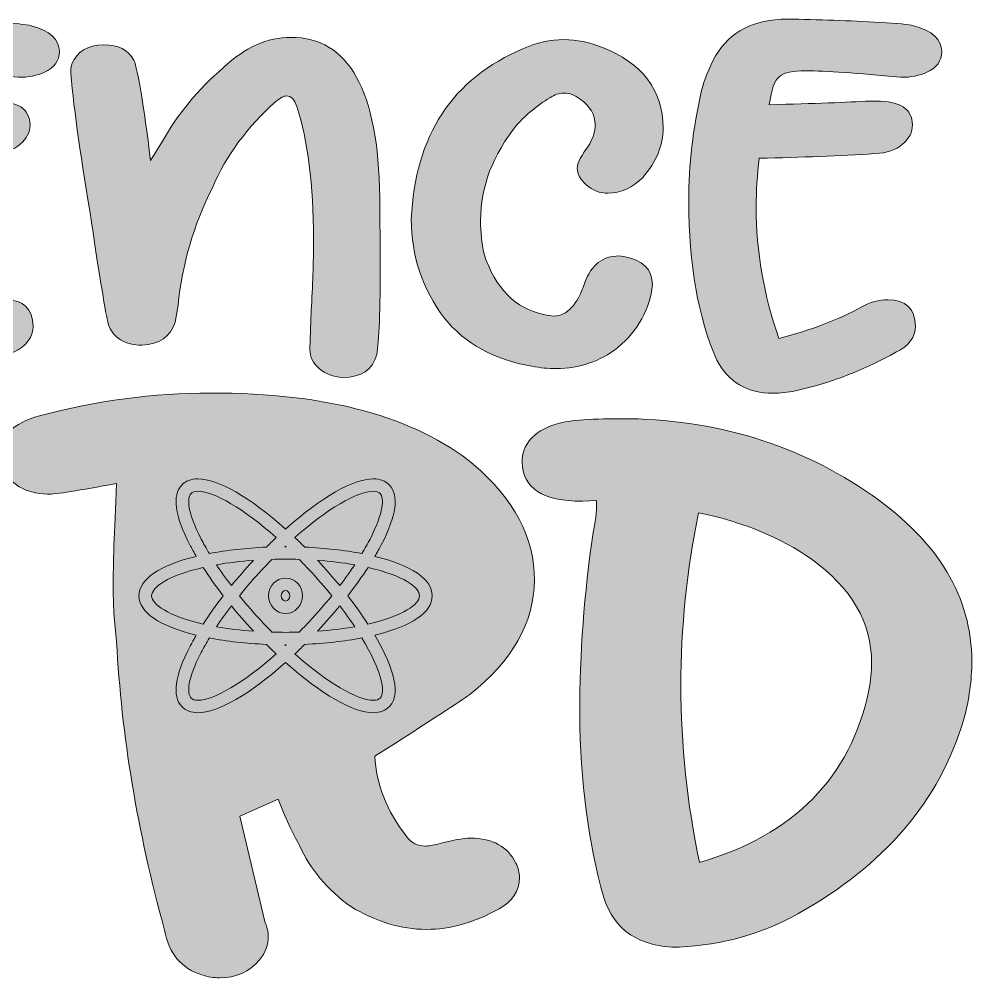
# Model space of a CAD drawing. Header units: inches. Extents: x 36 to 583, y -579 to -117.
# Drawn here: x 309.3 to 572.1, y -578.8 to -314.4 of the extents above; entities that cross this region are included whole.
import ezdxf

# ---------------------------------------------------------------- set-up
doc = ezdxf.new("R2010")
doc.units = ezdxf.units.IN
doc.header["$MEASUREMENT"] = 0
doc.layers.add('Layer 1', color=7, linetype='Continuous')

# ---------------------------------------------------------------- blocks, each defined once
blk = doc.blocks.new('block 3')
at = {"layer": 'Layer 1', "true_color": 0xed1c24}
h = blk.add_hatch(color=240, dxfattribs=at)
h.dxf.hatch_style = 2
edge = h.paths.add_edge_path()
edge.add_spline(control_points=[(364.59, -578.83), (362.96, -578.83), (361.33, -578.56), (359.7, -578.04), (353.99, -576.21), (350.56, -572.08), (349.42, -565.66), (341.92, -538.42), (337.51, -511.9), (336.2, -486.1), (335.55, -480.86), (335.23, -475.69), (335.23, -470.58), (335.23, -465.47), (335.55, -456.1), (336.2, -442.48), (325.77, -444.45), (319.4, -445.43), (317.11, -445.43), (310.92, -445.17), (306.76, -442.68), (304.63, -437.96), (304.14, -436.78), (303.9, -435.61), (303.9, -434.43), (303.9, -429.45), (307.57, -425.91), (314.91, -423.82), (330.58, -419.63), (346.32, -417.53), (362.15, -417.53), (394.45, -417.53), (418.6, -424.08), (434.59, -437.18), (445.85, -446.74), (451.48, -457.41), (451.48, -469.2), (451.31, -480.99), (445.36, -491.47), (433.61, -500.64), (431.32, -502.34), (422.6, -508.04), (407.43, -517.73), (407.75, -525.33), (410.68, -532.72), (416.24, -539.93), (417.54, -541.63), (419.25, -542.48), (421.37, -542.48), (422.19, -542.48), (423.41, -542.29), (425.05, -541.89), (428.8, -540.85), (431.74, -540.32), (433.86, -540.32), (439.89, -540.32), (444.05, -542.61), (446.34, -547.2), (446.99, -548.51), (447.32, -549.82), (447.32, -551.13), (447.32, -554.93), (445.44, -557.8), (441.69, -559.77), (434.99, -563.57), (428.31, -565.47), (421.62, -565.47), (414.77, -565.47), (407.83, -563.37), (400.82, -559.18), (394.29, -554.46), (389.56, -548.83), (386.62, -542.29), (384.66, -538.88), (382.71, -534.62), (380.75, -529.51), (380.75, -529.51), (370.22, -534.23), (370.22, -534.23), (370.22, -534.23), (377.08, -563.3), (377.08, -563.3), (377.73, -564.88), (378.05, -566.19), (378.05, -567.24), (378.05, -569.72), (377.24, -571.95), (375.61, -573.91), (372.83, -577.19), (369.16, -578.83), (364.59, -578.83)], knot_values=[0, 0, 0, 0, 1, 1, 1, 2, 2, 2, 3, 3, 3, 4, 4, 4, 5, 5, 5, 6, 6, 6, 7, 7, 7, 8, 8, 8, 9, 9, 9, 10, 10, 10, 11, 11, 11, 12, 12, 12, 13, 13, 13, 14, 14, 14, 15, 15, 15, 16, 16, 16, 17, 17, 17, 18, 18, 18, 19, 19, 19, 20, 20, 20, 21, 21, 21, 22, 22, 22, 23, 23, 23, 24, 24, 24, 25, 25, 25, 26, 26, 26, 27, 27, 27, 28, 28, 28, 29, 29, 29, 30, 30, 30, 30], degree=3, periodic=1)
h = blk.add_hatch(color=240, dxfattribs=at)
h.dxf.hatch_style = 2
edge = h.paths.add_edge_path()
edge.add_spline(control_points=[(491.37, -570.38), (480.44, -570.38), (473.5, -565.8), (470.57, -556.63), (466.32, -541.57), (464.12, -524.74), (463.96, -506.14), (463.96, -489.5), (465.18, -472.8), (467.63, -456.04), (468.28, -453.42), (468.61, -450.47), (468.61, -447.2), (468.61, -447.2), (464.69, -447.39), (464.69, -447.39), (453.76, -447.39), (448.22, -443.79), (448.05, -436.59), (448.05, -431.74), (451.07, -428.27), (457.11, -426.18), (460.2, -425.13), (466.24, -424.61), (475.22, -424.61), (501.32, -424.61), (524.49, -431.68), (544.72, -445.82), (563, -458.66), (572.13, -473.92), (572.13, -491.6), (572.13, -496.71), (571.4, -502.01), (569.93, -507.51), (563.24, -530.04), (547.98, -547.92), (524.16, -561.15), (514.38, -566.65), (503.44, -569.72), (491.37, -570.38)], knot_values=[0, 0, 0, 0, 1, 1, 1, 2, 2, 2, 3, 3, 3, 4, 4, 4, 5, 5, 5, 6, 6, 6, 7, 7, 7, 8, 8, 8, 9, 9, 9, 10, 10, 10, 11, 11, 11, 12, 12, 12, 13, 13, 13, 13], degree=3, periodic=1)
edge = h.paths.add_edge_path()
edge.add_spline(control_points=[(497, -547), (523.1, -539.41), (538.69, -523.56), (543.74, -499.46), (544.23, -496.84), (544.48, -494.35), (544.48, -491.99), (544.48, -480.86), (538.93, -471.3), (527.84, -463.31), (519.51, -457.41), (509.15, -453.16), (496.75, -450.54), (493.49, -466.39), (491.86, -482.3), (491.86, -498.28), (491.86, -514.52), (493.57, -530.76), (497, -547)], knot_values=[0, 0, 0, 0, 1, 1, 1, 2, 2, 2, 3, 3, 3, 4, 4, 4, 5, 5, 5, 6, 6, 6, 6], degree=3, periodic=1)
at = {"layer": 'Layer 1', "lineweight": 0}
for points, knots in [([(364.59, -578.83), (362.96, -578.83), (361.33, -578.56), (359.7, -578.04), (353.99, -576.21), (350.56, -572.08), (349.42, -565.66), (341.92, -538.42), (337.51, -511.9), (336.2, -486.1), (335.55, -480.86), (335.23, -475.69), (335.23, -470.58), (335.23, -465.47), (335.55, -456.1), (336.2, -442.48), (325.77, -444.45), (319.4, -445.43), (317.11, -445.43), (310.92, -445.17), (306.76, -442.68), (304.63, -437.96), (304.14, -436.78), (303.9, -435.61), (303.9, -434.43), (303.9, -429.45), (307.57, -425.91), (314.91, -423.82), (330.58, -419.63), (346.32, -417.53), (362.15, -417.53), (394.45, -417.53), (418.6, -424.08), (434.59, -437.18), (445.85, -446.74), (451.48, -457.41), (451.48, -469.2), (451.31, -480.99), (445.36, -491.47), (433.61, -500.64), (431.32, -502.34), (422.6, -508.04), (407.43, -517.73), (407.75, -525.33), (410.68, -532.72), (416.24, -539.93), (417.54, -541.63), (419.25, -542.48), (421.37, -542.48), (422.19, -542.48), (423.41, -542.29), (425.05, -541.89), (428.8, -540.85), (431.74, -540.32), (433.86, -540.32), (439.89, -540.32), (444.05, -542.61), (446.34, -547.2), (446.99, -548.51), (447.32, -549.82), (447.32, -551.13), (447.32, -554.93), (445.44, -557.8), (441.69, -559.77), (434.99, -563.57), (428.31, -565.47), (421.62, -565.47), (414.77, -565.47), (407.83, -563.37), (400.82, -559.18), (394.29, -554.46), (389.56, -548.83), (386.62, -542.29), (384.66, -538.88), (382.71, -534.62), (380.75, -529.51), (380.75, -529.51), (370.22, -534.23), (370.22, -534.23), (370.22, -534.23), (377.08, -563.3), (377.08, -563.3), (377.73, -564.88), (378.05, -566.19), (378.05, -567.24), (378.05, -569.72), (377.24, -571.95), (375.61, -573.91), (372.83, -577.19), (369.16, -578.83), (364.59, -578.83)], [0, 0, 0, 0, 1, 1, 1, 2, 2, 2, 3, 3, 3, 4, 4, 4, 5, 5, 5, 6, 6, 6, 7, 7, 7, 8, 8, 8, 9, 9, 9, 10, 10, 10, 11, 11, 11, 12, 12, 12, 13, 13, 13, 14, 14, 14, 15, 15, 15, 16, 16, 16, 17, 17, 17, 18, 18, 18, 19, 19, 19, 20, 20, 20, 21, 21, 21, 22, 22, 22, 23, 23, 23, 24, 24, 24, 25, 25, 25, 26, 26, 26, 27, 27, 27, 28, 28, 28, 29, 29, 29, 30, 30, 30, 30]), ([(491.37, -570.38), (480.44, -570.38), (473.5, -565.8), (470.57, -556.63), (466.32, -541.57), (464.12, -524.74), (463.96, -506.14), (463.96, -489.5), (465.18, -472.8), (467.63, -456.04), (468.28, -453.42), (468.61, -450.47), (468.61, -447.2), (468.61, -447.2), (464.69, -447.39), (464.69, -447.39), (453.76, -447.39), (448.22, -443.79), (448.05, -436.59), (448.05, -431.74), (451.07, -428.27), (457.11, -426.18), (460.2, -425.13), (466.24, -424.61), (475.22, -424.61), (501.32, -424.61), (524.49, -431.68), (544.72, -445.82), (563, -458.66), (572.13, -473.92), (572.13, -491.6), (572.13, -496.71), (571.4, -502.01), (569.93, -507.51), (563.24, -530.04), (547.98, -547.92), (524.16, -561.15), (514.38, -566.65), (503.44, -569.72), (491.37, -570.38)], [0, 0, 0, 0, 1, 1, 1, 2, 2, 2, 3, 3, 3, 4, 4, 4, 5, 5, 5, 6, 6, 6, 7, 7, 7, 8, 8, 8, 9, 9, 9, 10, 10, 10, 11, 11, 11, 12, 12, 12, 13, 13, 13, 13]), ([(497, -547), (523.1, -539.41), (538.69, -523.56), (543.74, -499.46), (544.23, -496.84), (544.48, -494.35), (544.48, -491.99), (544.48, -480.86), (538.93, -471.3), (527.84, -463.31), (519.51, -457.41), (509.15, -453.16), (496.75, -450.54), (493.49, -466.39), (491.86, -482.3), (491.86, -498.28), (491.86, -514.52), (493.57, -530.76), (497, -547)], [0, 0, 0, 0, 1, 1, 1, 2, 2, 2, 3, 3, 3, 4, 4, 4, 5, 5, 5, 6, 6, 6, 6])]:
    blk.add_open_spline(points, degree=3, knots=knots, dxfattribs=at)
blk = doc.blocks.new('block 4')
at = {"layer": 'Layer 1', "true_color": 0x231f20}
h = blk.add_hatch(color=250, dxfattribs=at)
h.dxf.hatch_style = 2
edge = h.paths.add_edge_path()
edge.add_spline(control_points=[(273.98, -417.59), (266.74, -417.59), (261.53, -414.55), (258.35, -408.48), (253.19, -396.67), (250.61, -382.09), (250.61, -364.72), (250.61, -354.54), (251.76, -344.45), (254.07, -334.44), (254.95, -331.02), (256.26, -327.72), (258.02, -324.56), (261.97, -317.8), (268.55, -314.42), (277.77, -314.42), (286.33, -314.51), (294.89, -314.81), (303.45, -315.32), (308.16, -315.58), (311.23, -315.88), (312.66, -316.22), (317.82, -317.67), (320.4, -320.02), (320.4, -323.28), (320.4, -325.93), (319.03, -327.85), (316.29, -329.05), (314.31, -329.99), (311.89, -330.46), (309.04, -330.46), (297.08, -329.26), (288.36, -328.66), (282.87, -328.66), (279.36, -328.66), (276.95, -329.18), (275.63, -330.2), (274.31, -331.23), (273.38, -333.84), (272.83, -338.03), (285.34, -337.69), (294.56, -337.35), (300.48, -337), (300.48, -337), (302.29, -337), (302.29, -337), (308.88, -337), (312.22, -339.19), (312.33, -343.55), (312.33, -345.6), (311.43, -347.4), (309.62, -348.94), (307.81, -350.48), (305.26, -351.33), (301.97, -351.51), (292.31, -352.1), (281.66, -352.53), (270.03, -352.79), (269.48, -357.32), (269.21, -361.81), (269.21, -366.26), (269.21, -378.5), (271.29, -390.56), (275.47, -402.45), (284.46, -400.14), (292.03, -397.27), (298.18, -393.85), (300.59, -392.48), (303.06, -391.8), (305.58, -391.8), (310.52, -391.8), (313.05, -394.23), (313.16, -399.11), (313.16, -402.11), (311.35, -404.5), (307.73, -406.3), (299.27, -411.09), (290.06, -414.64), (280.07, -416.95), (277.88, -417.38), (275.85, -417.59), (273.98, -417.59)], knot_values=[0, 0, 0, 0, 1, 1, 1, 2, 2, 2, 3, 3, 3, 4, 4, 4, 5, 5, 5, 6, 6, 6, 7, 7, 7, 8, 8, 8, 9, 9, 9, 10, 10, 10, 11, 11, 11, 12, 12, 12, 13, 13, 13, 14, 14, 14, 15, 15, 15, 16, 16, 16, 17, 17, 17, 18, 18, 18, 19, 19, 19, 20, 20, 20, 21, 21, 21, 22, 22, 22, 23, 23, 23, 24, 24, 24, 25, 25, 25, 26, 26, 26, 27, 27, 27, 27], degree=3, periodic=1)
h = blk.add_hatch(color=250, dxfattribs=at)
h.dxf.hatch_style = 2
edge = h.paths.add_edge_path()
edge.add_spline(control_points=[(517.41, -417.59), (510.17, -417.59), (504.96, -414.55), (501.78, -408.48), (496.62, -396.67), (494.04, -382.09), (494.04, -364.72), (494.04, -354.54), (495.19, -344.45), (497.5, -334.44), (498.38, -331.02), (499.69, -327.72), (501.45, -324.56), (505.4, -317.8), (511.98, -314.42), (521.2, -314.42), (529.76, -314.51), (538.32, -314.81), (546.88, -315.32), (551.59, -315.58), (554.66, -315.88), (556.09, -316.22), (561.25, -317.67), (563.83, -320.02), (563.83, -323.28), (563.83, -325.93), (562.46, -327.85), (559.72, -329.05), (557.74, -329.99), (555.32, -330.46), (552.47, -330.46), (540.51, -329.26), (531.79, -328.66), (526.3, -328.66), (522.79, -328.66), (520.38, -329.18), (519.06, -330.2), (517.74, -331.23), (516.81, -333.84), (516.26, -338.03), (528.77, -337.69), (537.99, -337.35), (543.91, -337), (543.91, -337), (545.73, -337), (545.73, -337), (552.31, -337), (555.65, -339.19), (555.76, -343.55), (555.76, -345.6), (554.86, -347.4), (553.05, -348.94), (551.24, -350.48), (548.69, -351.33), (545.4, -351.51), (535.74, -352.1), (525.09, -352.53), (513.46, -352.79), (512.91, -357.32), (512.64, -361.81), (512.64, -366.26), (512.64, -378.5), (514.72, -390.56), (518.9, -402.45), (527.89, -400.14), (535.46, -397.27), (541.61, -393.85), (544.02, -392.48), (546.49, -391.8), (549.01, -391.8), (553.95, -391.8), (556.48, -394.23), (556.59, -399.11), (556.59, -402.11), (554.78, -404.5), (551.16, -406.3), (542.71, -411.09), (533.49, -414.64), (523.5, -416.95), (521.31, -417.38), (519.28, -417.59), (517.41, -417.59)], knot_values=[0, 0, 0, 0, 1, 1, 1, 2, 2, 2, 3, 3, 3, 4, 4, 4, 5, 5, 5, 6, 6, 6, 7, 7, 7, 8, 8, 8, 9, 9, 9, 10, 10, 10, 11, 11, 11, 12, 12, 12, 13, 13, 13, 14, 14, 14, 15, 15, 15, 16, 16, 16, 17, 17, 17, 18, 18, 18, 19, 19, 19, 20, 20, 20, 21, 21, 21, 22, 22, 22, 23, 23, 23, 24, 24, 24, 25, 25, 25, 26, 26, 26, 27, 27, 27, 27], degree=3, periodic=1)
h = blk.add_hatch(color=250, dxfattribs=at)
h.dxf.hatch_style = 2
edge = h.paths.add_edge_path()
edge.add_spline(control_points=[(398.58, -413.23), (395.95, -413.06), (393.78, -412.24), (392.08, -410.79), (390.38, -409.33), (389.53, -407.58), (389.53, -405.53), (389.53, -405.53), (389.86, -394.75), (389.86, -394.75), (390.29, -388.16), (390.51, -381.62), (390.51, -375.12), (390.51, -360.06), (388.98, -347.87), (385.9, -338.54), (385.25, -336.58), (384.31, -335.59), (383.11, -335.59), (382.34, -335.59), (381.35, -336.11), (380.14, -337.13), (372.24, -344.15), (366.43, -352.02), (362.7, -360.74), (357.43, -371.18), (354.25, -382.04), (353.15, -393.34), (353.15, -393.34), (352.33, -397.96), (352.33, -397.96), (351.12, -401.98), (348.05, -404.11), (343.11, -404.37), (340.91, -404.37), (338.97, -403.86), (337.27, -402.83), (335.57, -401.81), (334.44, -400.35), (333.89, -398.47), (333.13, -395.48), (331.59, -386.11), (329.29, -370.37), (326.43, -353.52), (324.51, -339.87), (323.52, -329.44), (323.52, -328.33), (323.63, -327.43), (323.85, -326.74), (325.28, -323.32), (328.19, -321.57), (332.58, -321.48), (336.63, -321.48), (339.43, -322.89), (340.97, -325.71), (342.07, -328.54), (343.6, -337.78), (345.58, -353.43), (345.58, -353.43), (348.87, -348.04), (348.87, -348.04), (353.04, -340.6), (358.64, -333.84), (365.66, -327.77), (371.58, -322.21), (377.78, -319.43), (384.26, -319.43), (400.28, -319.43), (408.45, -334.14), (408.78, -363.57), (408.78, -363.57), (408.95, -380.89), (408.95, -380.89), (408.95, -394.75), (408.62, -403.43), (407.96, -406.94), (406.86, -411.13), (403.74, -413.23), (398.58, -413.23)], knot_values=[0, 0, 0, 0, 1, 1, 1, 2, 2, 2, 3, 3, 3, 4, 4, 4, 5, 5, 5, 6, 6, 6, 7, 7, 7, 8, 8, 8, 9, 9, 9, 10, 10, 10, 11, 11, 11, 12, 12, 12, 13, 13, 13, 14, 14, 14, 15, 15, 15, 16, 16, 16, 17, 17, 17, 18, 18, 18, 19, 19, 19, 20, 20, 20, 21, 21, 21, 22, 22, 22, 23, 23, 23, 24, 24, 24, 25, 25, 25, 26, 26, 26, 26], degree=3, periodic=1)
h = blk.add_hatch(color=250, dxfattribs=at)
h.dxf.hatch_style = 2
edge = h.paths.add_edge_path()
edge.add_spline(control_points=[(457.5, -410.79), (455.3, -410.79), (453.06, -410.58), (450.75, -410.15), (440.33, -408.35), (432.26, -403.9), (426.56, -396.8), (420.52, -388.76), (417.5, -379.69), (417.5, -369.6), (418.49, -346.5), (428.8, -330.81), (448.45, -322.5), (452.07, -320.88), (455.8, -320.07), (459.64, -320.07), (463.04, -320.07), (466.5, -320.75), (470.01, -322.12), (481.2, -326.48), (486.85, -333.93), (486.96, -344.45), (486.96, -349.24), (485.1, -353.77), (481.37, -358.05), (478.51, -360.96), (475.33, -362.41), (471.82, -362.41), (469.52, -362.41), (467.51, -361.66), (465.81, -360.17), (464.11, -358.67), (463.26, -357.11), (463.26, -355.48), (463.26, -354.2), (464.41, -351.98), (466.72, -348.81), (467.71, -346.93), (468.2, -345.18), (468.2, -343.55), (468.2, -340.81), (466.83, -338.46), (464.08, -336.49), (462.66, -335.38), (461.18, -334.82), (459.64, -334.82), (458.32, -334.82), (457.01, -335.25), (455.69, -336.11), (452.18, -338.25), (449.16, -340.73), (446.64, -343.55), (439.94, -351.85), (436.6, -360.66), (436.6, -369.98), (436.6, -373.06), (436.93, -376.14), (437.58, -379.22), (440.66, -388.63), (446.14, -394.19), (454.05, -395.9), (455.03, -396.16), (455.96, -396.29), (456.84, -396.29), (460.46, -396.29), (463.31, -393.21), (465.4, -387.05), (467.16, -382.17), (470.28, -379.74), (474.78, -379.74), (474.78, -379.74), (476.1, -379.86), (476.1, -379.86), (481.37, -380.81), (484, -383.41), (484, -387.69), (483.34, -394.36), (480.16, -400.14), (474.45, -405.01), (469.52, -408.86), (463.86, -410.79), (457.5, -410.79)], knot_values=[0, 0, 0, 0, 1, 1, 1, 2, 2, 2, 3, 3, 3, 4, 4, 4, 5, 5, 5, 6, 6, 6, 7, 7, 7, 8, 8, 8, 9, 9, 9, 10, 10, 10, 11, 11, 11, 12, 12, 12, 13, 13, 13, 14, 14, 14, 15, 15, 15, 16, 16, 16, 17, 17, 17, 18, 18, 18, 19, 19, 19, 20, 20, 20, 21, 21, 21, 22, 22, 22, 23, 23, 23, 24, 24, 24, 25, 25, 25, 26, 26, 26, 27, 27, 27, 27], degree=3, periodic=1)
at = {"layer": 'Layer 1', "lineweight": 0}
for points, knots in [([(273.98, -417.59), (266.74, -417.59), (261.53, -414.55), (258.35, -408.48), (253.19, -396.67), (250.61, -382.09), (250.61, -364.72), (250.61, -354.54), (251.76, -344.45), (254.07, -334.44), (254.95, -331.02), (256.26, -327.72), (258.02, -324.56), (261.97, -317.8), (268.55, -314.42), (277.77, -314.42), (286.33, -314.51), (294.89, -314.81), (303.45, -315.32), (308.16, -315.58), (311.23, -315.88), (312.66, -316.22), (317.82, -317.67), (320.4, -320.02), (320.4, -323.28), (320.4, -325.93), (319.03, -327.85), (316.29, -329.05), (314.31, -329.99), (311.89, -330.46), (309.04, -330.46), (297.08, -329.26), (288.36, -328.66), (282.87, -328.66), (279.36, -328.66), (276.95, -329.18), (275.63, -330.2), (274.31, -331.23), (273.38, -333.84), (272.83, -338.03), (285.34, -337.69), (294.56, -337.35), (300.48, -337), (300.48, -337), (302.29, -337), (302.29, -337), (308.88, -337), (312.22, -339.19), (312.33, -343.55), (312.33, -345.6), (311.43, -347.4), (309.62, -348.94), (307.81, -350.48), (305.26, -351.33), (301.97, -351.51), (292.31, -352.1), (281.66, -352.53), (270.03, -352.79), (269.48, -357.32), (269.21, -361.81), (269.21, -366.26), (269.21, -378.5), (271.29, -390.56), (275.47, -402.45), (284.46, -400.14), (292.03, -397.27), (298.18, -393.85), (300.59, -392.48), (303.06, -391.8), (305.58, -391.8), (310.52, -391.8), (313.05, -394.23), (313.16, -399.11), (313.16, -402.11), (311.35, -404.5), (307.73, -406.3), (299.27, -411.09), (290.06, -414.64), (280.07, -416.95), (277.88, -417.38), (275.85, -417.59), (273.98, -417.59)], [0, 0, 0, 0, 1, 1, 1, 2, 2, 2, 3, 3, 3, 4, 4, 4, 5, 5, 5, 6, 6, 6, 7, 7, 7, 8, 8, 8, 9, 9, 9, 10, 10, 10, 11, 11, 11, 12, 12, 12, 13, 13, 13, 14, 14, 14, 15, 15, 15, 16, 16, 16, 17, 17, 17, 18, 18, 18, 19, 19, 19, 20, 20, 20, 21, 21, 21, 22, 22, 22, 23, 23, 23, 24, 24, 24, 25, 25, 25, 26, 26, 26, 27, 27, 27, 27]), ([(517.41, -417.59), (510.17, -417.59), (504.96, -414.55), (501.78, -408.48), (496.62, -396.67), (494.04, -382.09), (494.04, -364.72), (494.04, -354.54), (495.19, -344.45), (497.5, -334.44), (498.38, -331.02), (499.69, -327.72), (501.45, -324.56), (505.4, -317.8), (511.98, -314.42), (521.2, -314.42), (529.76, -314.51), (538.32, -314.81), (546.88, -315.32), (551.59, -315.58), (554.66, -315.88), (556.09, -316.22), (561.25, -317.67), (563.83, -320.02), (563.83, -323.28), (563.83, -325.93), (562.46, -327.85), (559.72, -329.05), (557.74, -329.99), (555.32, -330.46), (552.47, -330.46), (540.51, -329.26), (531.79, -328.66), (526.3, -328.66), (522.79, -328.66), (520.38, -329.18), (519.06, -330.2), (517.74, -331.23), (516.81, -333.84), (516.26, -338.03), (528.77, -337.69), (537.99, -337.35), (543.91, -337), (543.91, -337), (545.73, -337), (545.73, -337), (552.31, -337), (555.65, -339.19), (555.76, -343.55), (555.76, -345.6), (554.86, -347.4), (553.05, -348.94), (551.24, -350.48), (548.69, -351.33), (545.4, -351.51), (535.74, -352.1), (525.09, -352.53), (513.46, -352.79), (512.91, -357.32), (512.64, -361.81), (512.64, -366.26), (512.64, -378.5), (514.72, -390.56), (518.9, -402.45), (527.89, -400.14), (535.46, -397.27), (541.61, -393.85), (544.02, -392.48), (546.49, -391.8), (549.01, -391.8), (553.95, -391.8), (556.48, -394.23), (556.59, -399.11), (556.59, -402.11), (554.78, -404.5), (551.16, -406.3), (542.71, -411.09), (533.49, -414.64), (523.5, -416.95), (521.31, -417.38), (519.28, -417.59), (517.41, -417.59)], [0, 0, 0, 0, 1, 1, 1, 2, 2, 2, 3, 3, 3, 4, 4, 4, 5, 5, 5, 6, 6, 6, 7, 7, 7, 8, 8, 8, 9, 9, 9, 10, 10, 10, 11, 11, 11, 12, 12, 12, 13, 13, 13, 14, 14, 14, 15, 15, 15, 16, 16, 16, 17, 17, 17, 18, 18, 18, 19, 19, 19, 20, 20, 20, 21, 21, 21, 22, 22, 22, 23, 23, 23, 24, 24, 24, 25, 25, 25, 26, 26, 26, 27, 27, 27, 27]), ([(398.58, -413.23), (395.95, -413.06), (393.78, -412.24), (392.08, -410.79), (390.38, -409.33), (389.53, -407.58), (389.53, -405.53), (389.53, -405.53), (389.86, -394.75), (389.86, -394.75), (390.29, -388.16), (390.51, -381.62), (390.51, -375.12), (390.51, -360.06), (388.98, -347.87), (385.9, -338.54), (385.25, -336.58), (384.31, -335.59), (383.11, -335.59), (382.34, -335.59), (381.35, -336.11), (380.14, -337.13), (372.24, -344.15), (366.43, -352.02), (362.7, -360.74), (357.43, -371.18), (354.25, -382.04), (353.15, -393.34), (353.15, -393.34), (352.33, -397.96), (352.33, -397.96), (351.12, -401.98), (348.05, -404.11), (343.11, -404.37), (340.91, -404.37), (338.97, -403.86), (337.27, -402.83), (335.57, -401.81), (334.44, -400.35), (333.89, -398.47), (333.13, -395.48), (331.59, -386.11), (329.29, -370.37), (326.43, -353.52), (324.51, -339.87), (323.52, -329.44), (323.52, -328.33), (323.63, -327.43), (323.85, -326.74), (325.28, -323.32), (328.19, -321.57), (332.58, -321.48), (336.63, -321.48), (339.43, -322.89), (340.97, -325.71), (342.07, -328.54), (343.6, -337.78), (345.58, -353.43), (345.58, -353.43), (348.87, -348.04), (348.87, -348.04), (353.04, -340.6), (358.64, -333.84), (365.66, -327.77), (371.58, -322.21), (377.78, -319.43), (384.26, -319.43), (400.28, -319.43), (408.45, -334.14), (408.78, -363.57), (408.78, -363.57), (408.95, -380.89), (408.95, -380.89), (408.95, -394.75), (408.62, -403.43), (407.96, -406.94), (406.86, -411.13), (403.74, -413.23), (398.58, -413.23)], [0, 0, 0, 0, 1, 1, 1, 2, 2, 2, 3, 3, 3, 4, 4, 4, 5, 5, 5, 6, 6, 6, 7, 7, 7, 8, 8, 8, 9, 9, 9, 10, 10, 10, 11, 11, 11, 12, 12, 12, 13, 13, 13, 14, 14, 14, 15, 15, 15, 16, 16, 16, 17, 17, 17, 18, 18, 18, 19, 19, 19, 20, 20, 20, 21, 21, 21, 22, 22, 22, 23, 23, 23, 24, 24, 24, 25, 25, 25, 26, 26, 26, 26]), ([(457.5, -410.79), (455.3, -410.79), (453.06, -410.58), (450.75, -410.15), (440.33, -408.35), (432.26, -403.9), (426.56, -396.8), (420.52, -388.76), (417.5, -379.69), (417.5, -369.6), (418.49, -346.5), (428.8, -330.81), (448.45, -322.5), (452.07, -320.88), (455.8, -320.07), (459.64, -320.07), (463.04, -320.07), (466.5, -320.75), (470.01, -322.12), (481.2, -326.48), (486.85, -333.93), (486.96, -344.45), (486.96, -349.24), (485.1, -353.77), (481.37, -358.05), (478.51, -360.96), (475.33, -362.41), (471.82, -362.41), (469.52, -362.41), (467.51, -361.66), (465.81, -360.17), (464.11, -358.67), (463.26, -357.11), (463.26, -355.48), (463.26, -354.2), (464.41, -351.98), (466.72, -348.81), (467.71, -346.93), (468.2, -345.18), (468.2, -343.55), (468.2, -340.81), (466.83, -338.46), (464.08, -336.49), (462.66, -335.38), (461.18, -334.82), (459.64, -334.82), (458.32, -334.82), (457.01, -335.25), (455.69, -336.11), (452.18, -338.25), (449.16, -340.73), (446.64, -343.55), (439.94, -351.85), (436.6, -360.66), (436.6, -369.98), (436.6, -373.06), (436.93, -376.14), (437.58, -379.22), (440.66, -388.63), (446.14, -394.19), (454.05, -395.9), (455.03, -396.16), (455.96, -396.29), (456.84, -396.29), (460.46, -396.29), (463.31, -393.21), (465.4, -387.05), (467.16, -382.17), (470.28, -379.74), (474.78, -379.74), (474.78, -379.74), (476.1, -379.86), (476.1, -379.86), (481.37, -380.81), (484, -383.41), (484, -387.69), (483.34, -394.36), (480.16, -400.14), (474.45, -405.01), (469.52, -408.86), (463.86, -410.79), (457.5, -410.79)], [0, 0, 0, 0, 1, 1, 1, 2, 2, 2, 3, 3, 3, 4, 4, 4, 5, 5, 5, 6, 6, 6, 7, 7, 7, 8, 8, 8, 9, 9, 9, 10, 10, 10, 11, 11, 11, 12, 12, 12, 13, 13, 13, 14, 14, 14, 15, 15, 15, 16, 16, 16, 17, 17, 17, 18, 18, 18, 19, 19, 19, 20, 20, 20, 21, 21, 21, 22, 22, 22, 23, 23, 23, 24, 24, 24, 25, 25, 25, 26, 26, 26, 27, 27, 27, 27])]:
    blk.add_open_spline(points, degree=3, knots=knots, dxfattribs=at)
blk = doc.blocks.new('block 5')
at = {"layer": 'Layer 1', "lineweight": 0}
for points, knots in [([(423.26, -473.45), (423.26, -468.91), (417.65, -465.08), (407.43, -462.59), (408.08, -461.48), (408.68, -460.4), (409.22, -459.37), (413.39, -451.34), (414.15, -445.8), (411.46, -442.92), (410.41, -441.79), (408.87, -441.2), (407, -441.2), (401.47, -441.2), (392.69, -446.23), (382.81, -455.04), (372.92, -446.23), (364.14, -441.2), (358.62, -441.2), (356.75, -441.2), (355.2, -441.79), (354.15, -442.92), (351.47, -445.8), (352.22, -451.34), (356.39, -459.37), (356.94, -460.41), (357.54, -461.5), (358.18, -462.59), (347.96, -465.08), (342.36, -468.91), (342.36, -473.45), (342.36, -477.99), (347.96, -481.82), (358.18, -484.3), (357.54, -485.4), (356.94, -486.48), (356.39, -487.53), (352.22, -495.56), (351.47, -501.09), (354.15, -503.97), (355.2, -505.1), (356.75, -505.7), (358.61, -505.7), (364.14, -505.7), (372.92, -500.66), (382.81, -491.85), (392.69, -500.66), (401.47, -505.7), (407, -505.7), (408.87, -505.7), (410.41, -505.1), (411.46, -503.97), (415.24, -499.92), (411.52, -491.27), (407.4, -484.31), (417.64, -481.83), (423.26, -477.99), (423.26, -473.45)], [0, 0, 0, 0, 1, 1, 1, 2, 2, 2, 3, 3, 3, 4, 4, 4, 5, 5, 5, 6, 6, 6, 7, 7, 7, 8, 8, 8, 9, 9, 9, 10, 10, 10, 11, 11, 11, 12, 12, 12, 13, 13, 13, 14, 14, 14, 15, 15, 15, 16, 16, 16, 17, 17, 17, 18, 18, 18, 19, 19, 19, 19]), ([(356.73, -445.24), (357.12, -444.83), (357.75, -444.63), (358.62, -444.63), (363.07, -444.63), (371.3, -449.5), (380.23, -457.4), (379.32, -458.26), (378.42, -459.13), (377.51, -460.04), (371.97, -460.28), (366.57, -460.89), (361.78, -461.81), (360.94, -460.43), (360.18, -459.08), (359.51, -457.81), (355.69, -450.44), (355.57, -446.49), (356.73, -445.24)], [0, 0, 0, 0, 1, 1, 1, 2, 2, 2, 3, 3, 3, 4, 4, 4, 5, 5, 5, 6, 6, 6, 6]), ([(403.83, -461.81), (399.04, -460.89), (393.64, -460.28), (388.11, -460.04), (387.2, -459.13), (386.29, -458.26), (385.38, -457.4), (394.31, -449.5), (402.54, -444.63), (407, -444.63), (407.86, -444.63), (408.5, -444.83), (408.88, -445.24), (410.04, -446.49), (409.92, -450.44), (406.1, -457.81), (405.44, -459.08), (404.68, -460.42), (403.83, -461.81)], [0, 0, 0, 0, 1, 1, 1, 2, 2, 2, 3, 3, 3, 4, 4, 4, 5, 5, 5, 6, 6, 6, 6]), ([(382.81, -459.92), (382.74, -459.92), (382.68, -459.92), (382.62, -459.92), (382.68, -459.87), (382.74, -459.81), (382.81, -459.75), (382.87, -459.81), (382.93, -459.87), (382.99, -459.92), (382.93, -459.92), (382.87, -459.92), (382.81, -459.92)], [0, 0, 0, 0, 1, 1, 1, 2, 2, 2, 3, 3, 3, 4, 4, 4, 4]), ([(374, -463.66), (373.91, -463.75), (373.82, -463.85), (373.73, -463.94), (371.69, -466.13), (369.72, -468.39), (367.86, -470.65), (366.38, -468.72), (365, -466.79), (363.74, -464.9), (366.94, -464.33), (370.38, -463.91), (374, -463.66)], [0, 0, 0, 0, 1, 1, 1, 2, 2, 2, 3, 3, 3, 4, 4, 4, 4]), ([(370.06, -473.45), (372.04, -471.01), (374.14, -468.59), (376.32, -466.25), (377.23, -465.28), (378.14, -464.33), (379.05, -463.41), (381.51, -463.34), (384.11, -463.34), (386.56, -463.41), (387.47, -464.33), (388.39, -465.28), (389.29, -466.26), (391.5, -468.63), (393.61, -471.04), (395.56, -473.44), (393.57, -475.89), (391.47, -478.3), (389.29, -480.64), (389.29, -480.64), (389.29, -480.64), (389.29, -480.64), (388.39, -481.61), (387.47, -482.56), (386.56, -483.48), (384.11, -483.56), (381.51, -483.56), (379.05, -483.48), (378.14, -482.56), (377.23, -481.61), (376.32, -480.64), (374.14, -478.3), (372.04, -475.88), (370.06, -473.45)], [0, 0, 0, 0, 1, 1, 1, 2, 2, 2, 3, 3, 3, 4, 4, 4, 5, 5, 5, 6, 6, 6, 7, 7, 7, 8, 8, 8, 9, 9, 9, 10, 10, 10, 11, 11, 11, 11]), ([(391.88, -463.94), (391.79, -463.85), (391.71, -463.75), (391.62, -463.66), (395.24, -463.91), (398.67, -464.33), (401.87, -464.9), (400.61, -466.79), (399.23, -468.72), (397.75, -470.66), (395.87, -468.37), (393.9, -466.11), (391.88, -463.94)], [0, 0, 0, 0, 1, 1, 1, 2, 2, 2, 3, 3, 3, 4, 4, 4, 4]), ([(360.06, -465.64), (361.7, -468.18), (363.57, -470.8), (365.62, -473.45), (363.56, -476.1), (361.7, -478.72), (360.06, -481.25), (350.26, -479.01), (345.86, -475.74), (345.86, -473.45), (345.86, -471.15), (350.26, -467.88), (360.06, -465.64)], [0, 0, 0, 0, 1, 1, 1, 2, 2, 2, 3, 3, 3, 4, 4, 4, 4]), ([(405.52, -481.26), (403.88, -478.73), (402.02, -476.11), (399.98, -473.47), (402.03, -470.81), (403.91, -468.19), (405.55, -465.64), (415.36, -467.88), (419.76, -471.15), (419.76, -473.45), (419.76, -475.74), (415.35, -479.02), (405.52, -481.26)], [0, 0, 0, 0, 1, 1, 1, 2, 2, 2, 3, 3, 3, 4, 4, 4, 4]), ([(382.81, -478.33), (385.4, -478.33), (387.51, -476.14), (387.51, -473.45), (387.51, -470.75), (385.4, -468.56), (382.81, -468.56), (380.21, -468.56), (378.1, -470.75), (378.1, -473.45), (378.1, -476.14), (380.21, -478.33), (382.81, -478.33)], [0, 0, 0, 0, 1, 1, 1, 2, 2, 2, 3, 3, 3, 4, 4, 4, 4]), ([(382.81, -474.9), (382.15, -474.9), (381.6, -474.23), (381.6, -473.45), (381.6, -472.66), (382.15, -471.99), (382.81, -471.99), (383.46, -471.99), (384.01, -472.66), (384.01, -473.45), (384.01, -474.23), (383.46, -474.9), (382.81, -474.9)], [0, 0, 0, 0, 1, 1, 1, 2, 2, 2, 3, 3, 3, 4, 4, 4, 4]), ([(367.86, -476.24), (369.73, -478.52), (371.7, -480.77), (373.73, -482.95), (373.82, -483.05), (373.91, -483.14), (374, -483.23), (370.38, -482.98), (366.94, -482.56), (363.74, -482), (365, -480.1), (366.38, -478.17), (367.86, -476.24)], [0, 0, 0, 0, 1, 1, 1, 2, 2, 2, 3, 3, 3, 4, 4, 4, 4]), ([(391.62, -483.23), (391.71, -483.14), (391.79, -483.05), (391.88, -482.95), (393.91, -480.78), (395.88, -478.52), (397.76, -476.24), (399.25, -478.19), (400.64, -480.12), (401.89, -482), (398.68, -482.56), (395.24, -482.98), (391.62, -483.23)], [0, 0, 0, 0, 1, 1, 1, 2, 2, 2, 3, 3, 3, 4, 4, 4, 4]), ([(361.78, -485.08), (366.58, -486.01), (371.99, -486.62), (377.51, -486.85), (378.42, -487.76), (379.32, -488.64), (380.23, -489.49), (371.3, -497.39), (363.07, -502.27), (358.61, -502.27), (357.75, -502.27), (357.11, -502.06), (356.74, -501.65), (355.57, -500.41), (355.69, -496.45), (359.51, -489.09), (360.18, -487.81), (360.94, -486.47), (361.78, -485.08)], [0, 0, 0, 0, 1, 1, 1, 2, 2, 2, 3, 3, 3, 4, 4, 4, 5, 5, 5, 6, 6, 6, 6]), ([(388.11, -486.85), (393.64, -486.61), (399.06, -486), (403.85, -485.08), (409.42, -494.26), (410.41, -500.01), (408.88, -501.65), (408.5, -502.06), (407.87, -502.27), (407, -502.27), (402.54, -502.27), (394.31, -497.39), (385.38, -489.49), (386.29, -488.64), (387.2, -487.76), (388.11, -486.85)], [0, 0, 0, 0, 1, 1, 1, 2, 2, 2, 3, 3, 3, 4, 4, 4, 5, 5, 5, 5]), ([(383, -486.97), (382.93, -487.03), (382.87, -487.09), (382.81, -487.15), (382.74, -487.09), (382.68, -487.03), (382.62, -486.97), (382.74, -486.97), (382.87, -486.97), (383, -486.97)], [0, 0, 0, 0, 1, 1, 1, 2, 2, 2, 3, 3, 3, 3])]:
    blk.add_open_spline(points, degree=3, knots=knots, dxfattribs=at)
blk = doc.blocks.new('block 2')
at = {"layer": 'Layer 1'}
for name in ['block 4', 'block 3', 'block 5']:
    blk.add_blockref(name, (0, 0), dxfattribs=at)

msp = doc.modelspace()

# ---------------------------------------------------------------- block references
at = {"layer": 'Layer 1'}
msp.add_blockref('block 2', (0, 0), dxfattribs=at)

doc.saveas('drawing.dxf')
